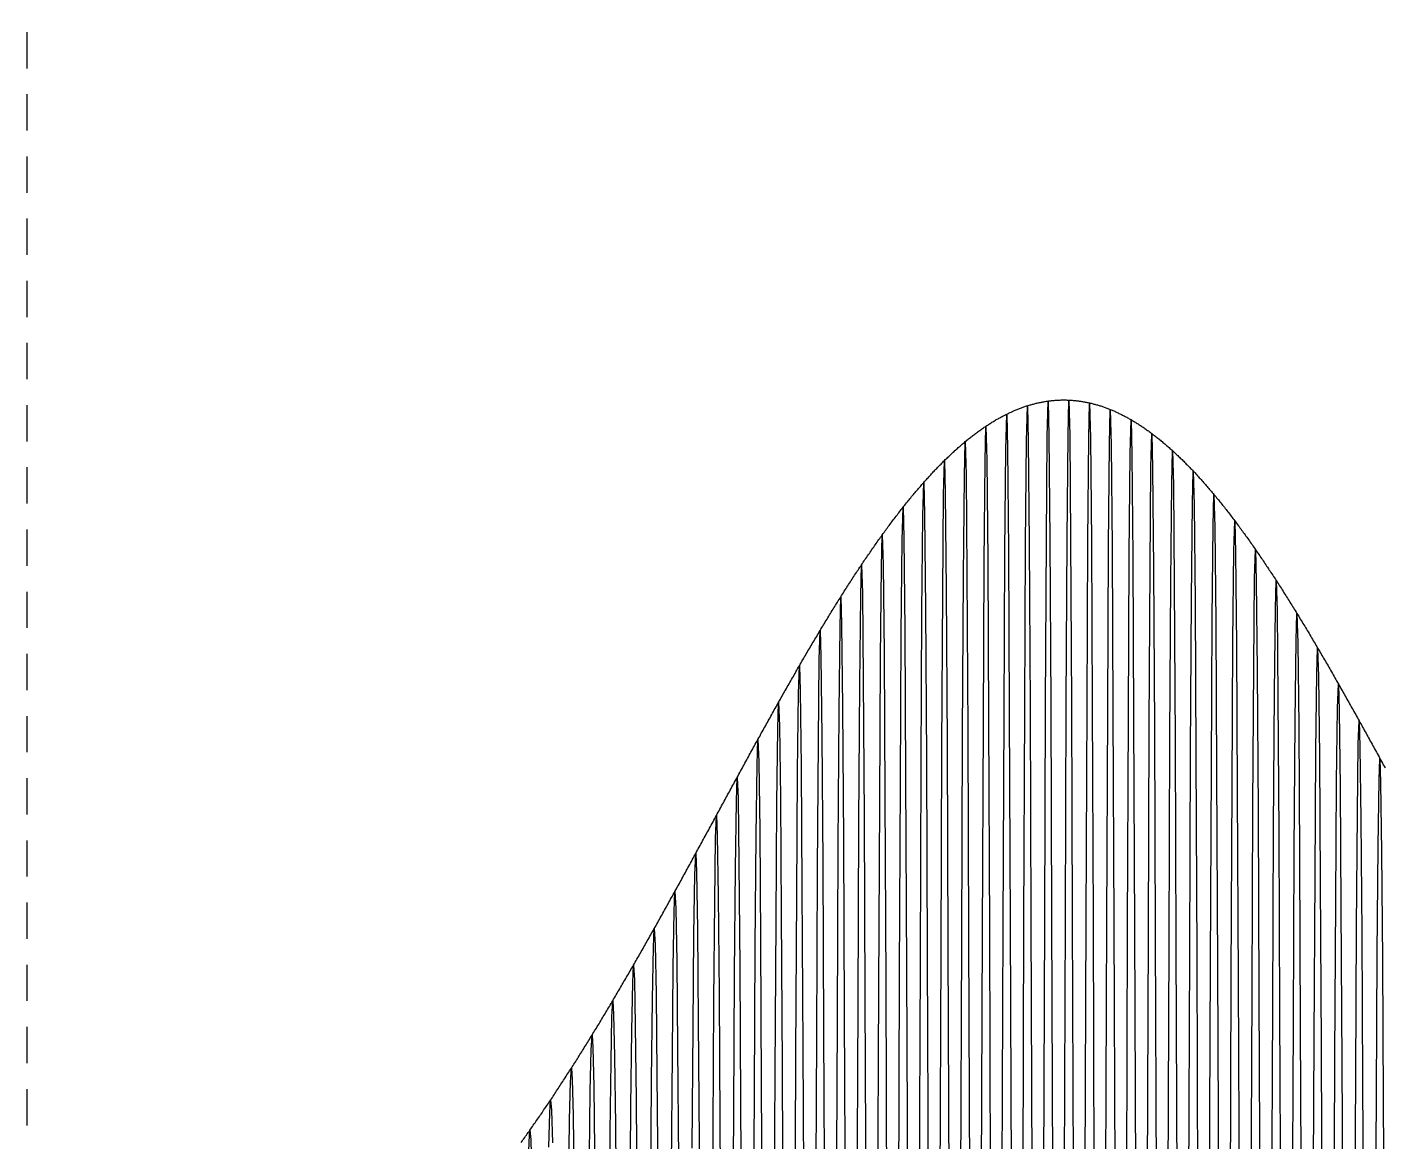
# Model space of a CAD drawing. Header units: metres. Extents: x 5 to 509, y -1 to 159.
# Drawn here: x 35 to 48.1, y 79.84 to 90.6 of the extents above; entities that cross this region are included whole.
import ezdxf

# ---------------------------------------------------------------- set-up
doc = ezdxf.new("R2010")
doc.units = ezdxf.units.M
doc.linetypes.add('DASHED', pattern=[0.6, 0.35, -0.25])
doc.layers.add('BASE', color=8, linetype='Continuous')
doc.layers.add('WAVE', color=7, linetype='Continuous')

msp = doc.modelspace()

# ---------------------------------------------------------------- linework, layer by layer
at = {"layer": 'BASE', "linetype": 'DASHED'}
msp.add_line((35, -1), (35, 129), dxfattribs=at)
at = {"layer": 'WAVE', "linetype": 'DASHED'}
msp.add_lwpolyline([(39.767, 79.836), (39.775, 79.848), (39.783, 79.859), (39.792, 79.871), (39.8, 79.883), (39.808, 79.894), (39.817, 79.906), (39.825, 79.918), (39.833, 79.93), (39.842, 79.941), (39.85, 79.953), (39.858, 79.965), (39.867, 79.977), (39.875, 79.989), (39.883, 80.001), (39.892, 80.013), (39.9, 80.025), (39.908, 80.037), (39.917, 80.049), (39.925, 80.061), (39.933, 80.073), (39.942, 80.085), (39.95, 80.097), (39.958, 80.109), (39.967, 80.122), (39.975, 80.134), (39.983, 80.146), (39.992, 80.158), (40, 80.171), (40.008, 80.183), (40.017, 80.195), (40.025, 80.208), (40.033, 80.22), (40.042, 80.233), (40.05, 80.245), (40.058, 80.257), (40.067, 80.27), (40.075, 80.282), (40.083, 80.295), (40.092, 80.308), (40.1, 80.32), (40.108, 80.333), (40.117, 80.346), (40.125, 80.358), (40.133, 80.371), (40.142, 80.384), (40.15, 80.396), (40.158, 80.409), (40.167, 80.422), (40.175, 80.435), (40.183, 80.448), (40.192, 80.46), (40.2, 80.473), (40.208, 80.486), (40.217, 80.499), (40.225, 80.512), (40.233, 80.525), (40.242, 80.538), (40.25, 80.551), (40.258, 80.564), (40.267, 80.577), (40.275, 80.591), (40.283, 80.604), (40.292, 80.617), (40.3, 80.63), (40.308, 80.643), (40.317, 80.656), (40.325, 80.67), (40.333, 80.683), (40.342, 80.696), (40.35, 80.71), (40.358, 80.723), (40.367, 80.736), (40.375, 80.75), (40.383, 80.763), (40.392, 80.776), (40.4, 80.79), (40.408, 80.803), (40.417, 80.817), (40.425, 80.83), (40.433, 80.844), (40.442, 80.858), (40.45, 80.871), (40.458, 80.885), (40.467, 80.898), (40.475, 80.912), (40.483, 80.926), (40.492, 80.939), (40.5, 80.953), (40.508, 80.967), (40.517, 80.981), (40.525, 80.994), (40.533, 81.008), (40.542, 81.022), (40.55, 81.036), (40.558, 81.05), (40.567, 81.063), (40.575, 81.077), (40.583, 81.091), (40.592, 81.105), (40.6, 81.119), (40.608, 81.133), (40.617, 81.147), (40.625, 81.161), (40.633, 81.175), (40.642, 81.189), (40.65, 81.203), (40.658, 81.217), (40.667, 81.231), (40.675, 81.246), (40.683, 81.26), (40.692, 81.274), (40.7, 81.288), (40.708, 81.302), (40.717, 81.317), (40.725, 81.331), (40.733, 81.345), (40.742, 81.359), (40.75, 81.374), (40.758, 81.388), (40.767, 81.402), (40.775, 81.417), (40.783, 81.431), (40.792, 81.445), (40.8, 81.46), (40.808, 81.474), (40.817, 81.489), (40.825, 81.503), (40.833, 81.517), (40.842, 81.532), (40.85, 81.546), (40.858, 81.561), (40.867, 81.575), (40.875, 81.59), (40.883, 81.605), (40.892, 81.619), (40.9, 81.634), (40.908, 81.648), (40.917, 81.663), (40.925, 81.678), (40.933, 81.692), (40.942, 81.707), (40.95, 81.722), (40.958, 81.736), (40.967, 81.751), (40.975, 81.766), (40.983, 81.78), (40.992, 81.795), (41, 81.81), (41.008, 81.825), (41.017, 81.839), (41.025, 81.854), (41.033, 81.869), (41.042, 81.884), (41.05, 81.899), (41.058, 81.914), (41.067, 81.928), (41.075, 81.943), (41.083, 81.958), (41.092, 81.973), (41.1, 81.988), (41.108, 82.003), (41.117, 82.018), (41.125, 82.033), (41.133, 82.048), (41.142, 82.063), (41.15, 82.078), (41.158, 82.093), (41.167, 82.108), (41.175, 82.123), (41.183, 82.138), (41.192, 82.153), (41.2, 82.168), (41.208, 82.183), (41.217, 82.198), (41.225, 82.213), (41.233, 82.228), (41.242, 82.243), (41.25, 82.258), (41.258, 82.273), (41.267, 82.289), (41.275, 82.304), (41.283, 82.319), (41.292, 82.334), (41.3, 82.349), (41.308, 82.364), (41.317, 82.379), (41.325, 82.395), (41.333, 82.41), (41.342, 82.425), (41.35, 82.44), (41.358, 82.455), (41.367, 82.471), (41.375, 82.486), (41.383, 82.501), (41.392, 82.516), (41.4, 82.531), (41.408, 82.547), (41.417, 82.562), (41.425, 82.577), (41.433, 82.592), (41.442, 82.608), (41.45, 82.623), (41.458, 82.638), (41.467, 82.654), (41.475, 82.669), (41.483, 82.684), (41.492, 82.699), (41.5, 82.715), (41.508, 82.73), (41.517, 82.745), (41.525, 82.761), (41.533, 82.776), (41.542, 82.791), (41.55, 82.807), (41.558, 82.822), (41.567, 82.837), (41.575, 82.852), (41.583, 82.868), (41.592, 82.883), (41.6, 82.898), (41.608, 82.914), (41.617, 82.929), (41.625, 82.944), (41.633, 82.96), (41.642, 82.975), (41.65, 82.99), (41.658, 83.006), (41.667, 83.021), (41.675, 83.036), (41.683, 83.052), (41.692, 83.067), (41.7, 83.082), (41.708, 83.098), (41.717, 83.113), (41.725, 83.128), (41.733, 83.144), (41.742, 83.159), (41.75, 83.174), (41.758, 83.19), (41.767, 83.205), (41.775, 83.22), (41.783, 83.236), (41.792, 83.251), (41.8, 83.266), (41.808, 83.282), (41.817, 83.297), (41.825, 83.312), (41.833, 83.328), (41.842, 83.343), (41.85, 83.358), (41.858, 83.373), (41.867, 83.389), (41.875, 83.404), (41.883, 83.419), (41.892, 83.434), (41.9, 83.45), (41.908, 83.465), (41.917, 83.48), (41.925, 83.495), (41.933, 83.511), (41.942, 83.526), (41.95, 83.541), (41.958, 83.556), (41.967, 83.572), (41.975, 83.587), (41.983, 83.602), (41.992, 83.617), (42, 83.632), (42.008, 83.648), (42.017, 83.663), (42.025, 83.678), (42.033, 83.693), (42.042, 83.708), (42.05, 83.723), (42.058, 83.738), (42.067, 83.753), (42.075, 83.769), (42.083, 83.784), (42.092, 83.799), (42.1, 83.814), (42.108, 83.829), (42.117, 83.844), (42.125, 83.859), (42.133, 83.874), (42.142, 83.889), (42.15, 83.904), (42.158, 83.919), (42.167, 83.934), (42.175, 83.949), (42.183, 83.964), (42.192, 83.979), (42.2, 83.994), (42.208, 84.009), (42.217, 84.024), (42.225, 84.038), (42.233, 84.053), (42.242, 84.068), (42.25, 84.083), (42.258, 84.098), (42.267, 84.113), (42.275, 84.128), (42.283, 84.142), (42.292, 84.157), (42.3, 84.172), (42.308, 84.187), (42.317, 84.201), (42.325, 84.216), (42.333, 84.231), (42.342, 84.245), (42.35, 84.26), (42.358, 84.275), (42.367, 84.289), (42.375, 84.304), (42.383, 84.319), (42.392, 84.333), (42.4, 84.348), (42.408, 84.362), (42.417, 84.377), (42.425, 84.391), (42.433, 84.406), (42.442, 84.42), (42.45, 84.435), (42.458, 84.449), (42.467, 84.463), (42.475, 84.478), (42.483, 84.492), (42.492, 84.507), (42.5, 84.521), (42.508, 84.535), (42.517, 84.549), (42.525, 84.564), (42.533, 84.578), (42.542, 84.592), (42.55, 84.606), (42.558, 84.621), (42.567, 84.635), (42.575, 84.649), (42.583, 84.663), (42.592, 84.677), (42.6, 84.691), (42.608, 84.705), (42.617, 84.719), (42.625, 84.733), (42.633, 84.747), (42.642, 84.761), (42.65, 84.775), (42.658, 84.789), (42.667, 84.803), (42.675, 84.816), (42.683, 84.83), (42.692, 84.844), (42.7, 84.858), (42.708, 84.872), (42.717, 84.885), (42.725, 84.899), (42.733, 84.913), (42.742, 84.926), (42.75, 84.94), (42.758, 84.953), (42.767, 84.967), (42.775, 84.98), (42.783, 84.994), (42.792, 85.007), (42.8, 85.021), (42.808, 85.034), (42.817, 85.048), (42.825, 85.061), (42.833, 85.074), (42.842, 85.088), (42.85, 85.101), (42.858, 85.114), (42.867, 85.127), (42.875, 85.14), (42.883, 85.154), (42.892, 85.167), (42.9, 85.18), (42.908, 85.193), (42.917, 85.206), (42.925, 85.219), (42.933, 85.232), (42.942, 85.245), (42.95, 85.258), (42.958, 85.27), (42.967, 85.283), (42.975, 85.296), (42.983, 85.309), (42.992, 85.322), (43, 85.334), (43.008, 85.347), (43.017, 85.359), (43.025, 85.372), (43.033, 85.385), (43.042, 85.397), (43.05, 85.41), (43.058, 85.422), (43.067, 85.434), (43.075, 85.447), (43.083, 85.459), (43.092, 85.471), (43.1, 85.484), (43.108, 85.496), (43.117, 85.508), (43.125, 85.52), (43.133, 85.532), (43.142, 85.545), (43.15, 85.557), (43.158, 85.569), (43.167, 85.581), (43.175, 85.592), (43.183, 85.604), (43.192, 85.616), (43.2, 85.628), (43.208, 85.64), (43.217, 85.652), (43.225, 85.663), (43.233, 85.675), (43.242, 85.687), (43.25, 85.698), (43.258, 85.71), (43.267, 85.721), (43.275, 85.733), (43.283, 85.744), (43.292, 85.755), (43.3, 85.767), (43.308, 85.778), (43.317, 85.789), (43.325, 85.801), (43.333, 85.812), (43.342, 85.823), (43.35, 85.834), (43.358, 85.845), (43.367, 85.856), (43.375, 85.867), (43.383, 85.878), (43.392, 85.889), (43.4, 85.9), (43.408, 85.91), (43.417, 85.921), (43.425, 85.932), (43.433, 85.943), (43.442, 85.953), (43.45, 85.964), (43.458, 85.974), (43.467, 85.985), (43.475, 85.995), (43.483, 86.006), (43.492, 86.016), (43.5, 86.026), (43.508, 86.037), (43.517, 86.047), (43.525, 86.057), (43.533, 86.067), (43.542, 86.077), (43.55, 86.087), (43.558, 86.097), (43.567, 86.107), (43.575, 86.117), (43.583, 86.127), (43.592, 86.137), (43.6, 86.146), (43.608, 86.156), (43.617, 86.166), (43.625, 86.175), (43.633, 86.185), (43.642, 86.194), (43.65, 86.204), (43.658, 86.213), (43.667, 86.223), (43.675, 86.232), (43.683, 86.241), (43.692, 86.25), (43.7, 86.259), (43.708, 86.269), (43.717, 86.278), (43.725, 86.287), (43.733, 86.296), (43.742, 86.305), (43.75, 86.313), (43.758, 86.322), (43.767, 86.331), (43.775, 86.34), (43.783, 86.348), (43.792, 86.357), (43.8, 86.366), (43.808, 86.374), (43.817, 86.382), (43.825, 86.391), (43.833, 86.399), (43.842, 86.408), (43.85, 86.416), (43.858, 86.424), (43.867, 86.432), (43.875, 86.44), (43.883, 86.448), (43.892, 86.456), (43.9, 86.464), (43.908, 86.472), (43.917, 86.48), (43.925, 86.488), (43.933, 86.495), (43.942, 86.503), (43.95, 86.511), (43.958, 86.518), (43.967, 86.526), (43.975, 86.533), (43.983, 86.54), (43.992, 86.548), (44, 86.555), (44.008, 86.562), (44.017, 86.569), (44.025, 86.577), (44.033, 86.584), (44.042, 86.591), (44.05, 86.598), (44.058, 86.604), (44.067, 86.611), (44.075, 86.618), (44.083, 86.625), (44.092, 86.631), (44.1, 86.638), (44.108, 86.645), (44.117, 86.651), (44.125, 86.658), (44.133, 86.664), (44.142, 86.67), (44.15, 86.677), (44.158, 86.683), (44.167, 86.689), (44.175, 86.695), (44.183, 86.701), (44.192, 86.707), (44.2, 86.713), (44.208, 86.719), (44.217, 86.725), (44.225, 86.73), (44.233, 86.736), (44.242, 86.742), (44.25, 86.747), (44.258, 86.753), (44.267, 86.758), (44.275, 86.764), (44.283, 86.769), (44.292, 86.774), (44.3, 86.779), (44.308, 86.785), (44.317, 86.79), (44.325, 86.795), (44.333, 86.8), (44.342, 86.805), (44.35, 86.81), (44.358, 86.814), (44.367, 86.819), (44.375, 86.824), (44.383, 86.828), (44.392, 86.833), (44.4, 86.837), (44.408, 86.842), (44.417, 86.846), (44.425, 86.851), (44.433, 86.855), (44.442, 86.859), (44.45, 86.863), (44.458, 86.867), (44.467, 86.871), (44.475, 86.875), (44.483, 86.879), (44.492, 86.883), (44.5, 86.887), (44.508, 86.891), (44.517, 86.894), (44.525, 86.898), (44.533, 86.901), (44.542, 86.905), (44.55, 86.908), (44.558, 86.912), (44.567, 86.915), (44.575, 86.918), (44.583, 86.921), (44.592, 86.924), (44.6, 86.927), (44.608, 86.93), (44.617, 86.933), (44.625, 86.936), (44.633, 86.939), (44.642, 86.942), (44.65, 86.944), (44.658, 86.947), (44.667, 86.95), (44.675, 86.952), (44.683, 86.954), (44.692, 86.957), (44.7, 86.959), (44.708, 86.961), (44.717, 86.964), (44.725, 86.966), (44.733, 86.968), (44.742, 86.97), (44.75, 86.972), (44.758, 86.973), (44.767, 86.975), (44.775, 86.977), (44.783, 86.979), (44.792, 86.98), (44.8, 86.982), (44.808, 86.983), (44.817, 86.985), (44.825, 86.986), (44.833, 86.987), (44.842, 86.989), (44.85, 86.99), (44.858, 86.991), (44.867, 86.992), (44.875, 86.993), (44.883, 86.994), (44.892, 86.995), (44.9, 86.995), (44.908, 86.996), (44.917, 86.997), (44.925, 86.997), (44.933, 86.998), (44.942, 86.998), (44.95, 86.999), (44.958, 86.999), (44.967, 86.999), (44.975, 87), (44.983, 87), (44.992, 87), (45, 87), (45.008, 87), (45.017, 87), (45.025, 87), (45.033, 86.999), (45.042, 86.999), (45.05, 86.999), (45.058, 86.998), (45.067, 86.998), (45.075, 86.997), (45.083, 86.997), (45.092, 86.996), (45.1, 86.995), (45.108, 86.995), (45.117, 86.994), (45.125, 86.993), (45.133, 86.992), (45.142, 86.991), (45.15, 86.99), (45.158, 86.989), (45.167, 86.987), (45.175, 86.986), (45.183, 86.985), (45.192, 86.983), (45.2, 86.982), (45.208, 86.98), (45.217, 86.979), (45.225, 86.977), (45.233, 86.975), (45.242, 86.973), (45.25, 86.972), (45.258, 86.97), (45.267, 86.968), (45.275, 86.966), (45.283, 86.964), (45.292, 86.961), (45.3, 86.959), (45.308, 86.957), (45.317, 86.954), (45.325, 86.952), (45.333, 86.95), (45.342, 86.947), (45.35, 86.944), (45.358, 86.942), (45.367, 86.939), (45.375, 86.936), (45.383, 86.933), (45.392, 86.93), (45.4, 86.927), (45.408, 86.924), (45.417, 86.921), (45.425, 86.918), (45.433, 86.915), (45.442, 86.912), (45.45, 86.908), (45.458, 86.905), (45.467, 86.901), (45.475, 86.898), (45.483, 86.894), (45.492, 86.891), (45.5, 86.887), (45.508, 86.883), (45.517, 86.879), (45.525, 86.875), (45.533, 86.871), (45.542, 86.867), (45.55, 86.863), (45.558, 86.859), (45.567, 86.855), (45.575, 86.851), (45.583, 86.846), (45.592, 86.842), (45.6, 86.837), (45.608, 86.833), (45.617, 86.828), (45.625, 86.824), (45.633, 86.819), (45.642, 86.814), (45.65, 86.81), (45.658, 86.805), (45.667, 86.8), (45.675, 86.795), (45.683, 86.79), (45.692, 86.785), (45.7, 86.779), (45.708, 86.774), (45.717, 86.769), (45.725, 86.764), (45.733, 86.758), (45.742, 86.753), (45.75, 86.747), (45.758, 86.742), (45.767, 86.736), (45.775, 86.73), (45.783, 86.725), (45.792, 86.719), (45.8, 86.713), (45.808, 86.707), (45.817, 86.701), (45.825, 86.695), (45.833, 86.689), (45.842, 86.683), (45.85, 86.677), (45.858, 86.67), (45.867, 86.664), (45.875, 86.658), (45.883, 86.651), (45.892, 86.645), (45.9, 86.638), (45.908, 86.631), (45.917, 86.625), (45.925, 86.618), (45.933, 86.611), (45.942, 86.604), (45.95, 86.598), (45.958, 86.591), (45.967, 86.584), (45.975, 86.577), (45.983, 86.569), (45.992, 86.562), (46, 86.555), (46.008, 86.548), (46.017, 86.54), (46.025, 86.533), (46.033, 86.526), (46.042, 86.518), (46.05, 86.511), (46.058, 86.503), (46.067, 86.495), (46.075, 86.488), (46.083, 86.48), (46.092, 86.472), (46.1, 86.464), (46.108, 86.456), (46.117, 86.448), (46.125, 86.44), (46.133, 86.432), (46.142, 86.424), (46.15, 86.416), (46.158, 86.408), (46.167, 86.399), (46.175, 86.391), (46.183, 86.382), (46.192, 86.374), (46.2, 86.366), (46.208, 86.357), (46.217, 86.348), (46.225, 86.34), (46.233, 86.331), (46.242, 86.322), (46.25, 86.313), (46.258, 86.305), (46.267, 86.296), (46.275, 86.287), (46.283, 86.278), (46.292, 86.269), (46.3, 86.259), (46.308, 86.25), (46.317, 86.241), (46.325, 86.232), (46.333, 86.223), (46.342, 86.213), (46.35, 86.204), (46.358, 86.194), (46.367, 86.185), (46.375, 86.175), (46.383, 86.166), (46.392, 86.156), (46.4, 86.146), (46.408, 86.137), (46.417, 86.127), (46.425, 86.117), (46.433, 86.107), (46.442, 86.097), (46.45, 86.087), (46.458, 86.077), (46.467, 86.067), (46.475, 86.057), (46.483, 86.047), (46.492, 86.037), (46.5, 86.026), (46.508, 86.016), (46.517, 86.006), (46.525, 85.995), (46.533, 85.985), (46.542, 85.974), (46.55, 85.964), (46.558, 85.953), (46.567, 85.943), (46.575, 85.932), (46.583, 85.921), (46.592, 85.91), (46.6, 85.9), (46.608, 85.889), (46.617, 85.878), (46.625, 85.867), (46.633, 85.856), (46.642, 85.845), (46.65, 85.834), (46.658, 85.823), (46.667, 85.812), (46.675, 85.801), (46.683, 85.789), (46.692, 85.778), (46.7, 85.767), (46.708, 85.755), (46.717, 85.744), (46.725, 85.733), (46.733, 85.721), (46.742, 85.71), (46.75, 85.698), (46.758, 85.687), (46.767, 85.675), (46.775, 85.663), (46.783, 85.652), (46.792, 85.64), (46.8, 85.628), (46.808, 85.616), (46.817, 85.604), (46.825, 85.592), (46.833, 85.581), (46.842, 85.569), (46.85, 85.557), (46.858, 85.545), (46.867, 85.532), (46.875, 85.52), (46.883, 85.508), (46.892, 85.496), (46.9, 85.484), (46.908, 85.471), (46.917, 85.459), (46.925, 85.447), (46.933, 85.434), (46.942, 85.422), (46.95, 85.41), (46.958, 85.397), (46.967, 85.385), (46.975, 85.372), (46.983, 85.359), (46.992, 85.347), (47, 85.334), (47.008, 85.322), (47.017, 85.309), (47.025, 85.296), (47.033, 85.283), (47.042, 85.27), (47.05, 85.258), (47.058, 85.245), (47.067, 85.232), (47.075, 85.219), (47.083, 85.206), (47.092, 85.193), (47.1, 85.18), (47.108, 85.167), (47.117, 85.154), (47.125, 85.14), (47.133, 85.127), (47.142, 85.114), (47.15, 85.101), (47.158, 85.088), (47.167, 85.074), (47.175, 85.061), (47.183, 85.048), (47.192, 85.034), (47.2, 85.021), (47.208, 85.007), (47.217, 84.994), (47.225, 84.98), (47.233, 84.967), (47.242, 84.953), (47.25, 84.94), (47.258, 84.926), (47.267, 84.913), (47.275, 84.899), (47.283, 84.885), (47.292, 84.872), (47.3, 84.858), (47.308, 84.844), (47.317, 84.83), (47.325, 84.816), (47.333, 84.803), (47.342, 84.789), (47.35, 84.775), (47.358, 84.761), (47.367, 84.747), (47.375, 84.733), (47.383, 84.719), (47.392, 84.705), (47.4, 84.691), (47.408, 84.677), (47.417, 84.663), (47.425, 84.649), (47.433, 84.635), (47.442, 84.621), (47.45, 84.606), (47.458, 84.592), (47.467, 84.578), (47.475, 84.564), (47.483, 84.549), (47.492, 84.535), (47.5, 84.521), (47.508, 84.507), (47.517, 84.492), (47.525, 84.478), (47.533, 84.463), (47.542, 84.449), (47.55, 84.435), (47.558, 84.42), (47.567, 84.406), (47.575, 84.391), (47.583, 84.377), (47.592, 84.362), (47.6, 84.348), (47.608, 84.333), (47.617, 84.319), (47.625, 84.304), (47.633, 84.289), (47.642, 84.275), (47.65, 84.26), (47.658, 84.245), (47.667, 84.231), (47.675, 84.216), (47.683, 84.201), (47.692, 84.187), (47.7, 84.172), (47.708, 84.157), (47.717, 84.142), (47.725, 84.128), (47.733, 84.113), (47.742, 84.098), (47.75, 84.083), (47.758, 84.068), (47.767, 84.053), (47.775, 84.038), (47.783, 84.024), (47.792, 84.009), (47.8, 83.994), (47.808, 83.979), (47.817, 83.964), (47.825, 83.949), (47.833, 83.934), (47.842, 83.919), (47.85, 83.904), (47.858, 83.889), (47.867, 83.874), (47.875, 83.859), (47.883, 83.844), (47.892, 83.829), (47.9, 83.814), (47.908, 83.799), (47.917, 83.784), (47.925, 83.769), (47.933, 83.753), (47.942, 83.738), (47.95, 83.723), (47.958, 83.708), (47.967, 83.693), (47.975, 83.678), (47.983, 83.663), (47.992, 83.648), (48, 83.632), (48.008, 83.617), (48.017, 83.602), (48.025, 83.587), (48.033, 83.572), (48.042, 83.556), (48.05, 83.541), (48.058, 83.526), (48.067, 83.511), (48.075, 83.495), (48.083, 83.48), (48.092, 83.465), (48.1, 83.45)], dxfattribs=at)
at = {"layer": 'WAVE'}
for points in [[(44.808, 79.584), (44.817, 81.992), (44.825, 84.061), (44.833, 85.649), (44.842, 86.648), (44.85, 86.99), (44.858, 86.65), (44.867, 85.653), (44.875, 84.066), (44.883, 81.997), (44.892, 79.587)], [(45.008, 79.588), (45.017, 82), (45.025, 84.071), (45.033, 85.66), (45.042, 86.658), (45.05, 86.999), (45.058, 86.658), (45.067, 85.659), (45.075, 84.069), (45.083, 81.998), (45.092, 79.587)], [(44.408, 79.547), (44.417, 81.923), (44.425, 83.965), (44.433, 85.535), (44.442, 86.523), (44.45, 86.863), (44.458, 86.531), (44.467, 85.549), (44.475, 83.983), (44.483, 81.94), (44.492, 79.558)], [(44.608, 79.57), (44.617, 81.967), (44.625, 84.026), (44.633, 85.607), (44.642, 86.603), (44.65, 86.944), (44.658, 86.608), (44.667, 85.617), (44.675, 84.037), (44.683, 81.977), (44.692, 79.577)], [(45.208, 79.583), (45.217, 81.989), (45.225, 84.055), (45.233, 85.639), (45.242, 86.634), (45.25, 86.972), (45.258, 86.63), (45.267, 85.632), (45.275, 84.047), (45.283, 81.982), (45.292, 79.578)], [(45.408, 79.569), (45.417, 81.961), (45.425, 84.013), (45.433, 85.587), (45.442, 86.574), (45.45, 86.908), (45.458, 86.567), (45.467, 85.575), (45.475, 83.999), (45.483, 81.947), (45.492, 79.56)], [(44.208, 79.515), (44.217, 81.862), (44.225, 83.88), (44.233, 85.432), (44.242, 86.41), (44.25, 86.747), (44.258, 86.42), (44.267, 85.451), (44.275, 83.904), (44.283, 81.884), (44.292, 79.53)], [(45.608, 79.545), (45.617, 81.914), (45.625, 83.946), (45.633, 85.504), (45.642, 86.48), (45.65, 86.81), (45.658, 86.471), (45.667, 85.487), (45.675, 83.926), (45.683, 81.895), (45.692, 79.532)], [(44.008, 79.475), (44.017, 81.785), (44.025, 83.772), (44.033, 85.3), (44.042, 86.264), (44.05, 86.598), (44.058, 86.277), (44.067, 85.324), (44.075, 83.801), (44.083, 81.812), (44.092, 79.493)], [(45.808, 79.512), (45.817, 81.851), (45.825, 83.855), (45.833, 85.391), (45.842, 86.353), (45.85, 86.677), (45.858, 86.341), (45.867, 85.369), (45.875, 83.829), (45.883, 81.826), (45.892, 79.496)], [(46.008, 79.471), (46.017, 81.77), (46.025, 83.741), (46.033, 85.249), (46.042, 86.194), (46.05, 86.511), (46.058, 86.179), (46.067, 85.223), (46.075, 83.709), (46.083, 81.74), (46.092, 79.452)], [(43.808, 79.426), (43.817, 81.691), (43.825, 83.64), (43.833, 85.14), (43.842, 86.087), (43.85, 86.416), (43.858, 86.103), (43.867, 85.168), (43.875, 83.675), (43.883, 81.724), (43.892, 79.447)], [(43.608, 79.37), (43.617, 81.583), (43.625, 83.488), (43.633, 84.954), (43.642, 85.881), (43.65, 86.204), (43.658, 85.899), (43.667, 84.987), (43.675, 83.528), (43.683, 81.621), (43.692, 79.394)], [(46.208, 79.422), (46.217, 81.674), (46.225, 83.604), (46.233, 85.081), (46.242, 86.005), (46.25, 86.313), (46.258, 85.987), (46.267, 85.05), (46.275, 83.567), (46.283, 81.639), (46.292, 79.399)], [(46.408, 79.365), (46.417, 81.563), (46.425, 83.447), (46.433, 84.887), (46.442, 85.787), (46.45, 86.087), (46.458, 85.768), (46.467, 84.852), (46.475, 83.404), (46.483, 81.523), (46.492, 79.339)], [(43.408, 79.306), (43.417, 81.461), (43.425, 83.316), (43.433, 84.744), (43.442, 85.648), (43.45, 85.964), (43.458, 85.668), (43.467, 84.781), (43.475, 83.361), (43.483, 81.503), (43.492, 79.333)], [(46.608, 79.301), (46.617, 81.439), (46.625, 83.27), (46.633, 84.67), (46.642, 85.544), (46.65, 85.834), (46.658, 85.522), (46.667, 84.631), (46.675, 83.223), (46.683, 81.395), (46.692, 79.272)], [(43.208, 79.236), (43.217, 81.326), (43.225, 83.126), (43.233, 84.513), (43.242, 85.391), (43.25, 85.698), (43.258, 85.413), (43.267, 84.553), (43.275, 83.175), (43.283, 81.372), (43.292, 79.266)], [(46.808, 79.23), (46.817, 81.302), (46.825, 83.076), (46.833, 84.431), (46.842, 85.277), (46.85, 85.557), (46.858, 85.253), (46.867, 84.389), (46.875, 83.025), (46.883, 81.254), (46.892, 79.199)], [(43.008, 79.16), (43.017, 81.18), (43.025, 82.92), (43.033, 84.261), (43.042, 85.111), (43.05, 85.41), (43.058, 85.135), (43.067, 84.304), (43.075, 82.973), (43.083, 81.23), (43.092, 79.193)], [(47.008, 79.154), (47.017, 81.154), (47.025, 82.866), (47.033, 84.174), (47.042, 84.989), (47.05, 85.258), (47.058, 84.964), (47.067, 84.129), (47.075, 82.812), (47.083, 81.103), (47.092, 79.12)], [(42.808, 79.079), (42.817, 81.024), (42.825, 82.7), (42.833, 83.993), (42.842, 84.812), (42.85, 85.101), (42.858, 84.838), (42.867, 84.038), (42.875, 82.756), (42.883, 81.077), (42.892, 79.114)], [(47.208, 79.072), (47.217, 80.997), (47.225, 82.643), (47.233, 83.9), (47.242, 84.682), (47.25, 84.94), (47.258, 84.656), (47.267, 83.853), (47.275, 82.585), (47.283, 80.943), (47.292, 79.037)], [(42.608, 78.994), (42.617, 80.86), (42.625, 82.468), (42.633, 83.709), (42.642, 84.497), (42.65, 84.775), (42.658, 84.523), (42.667, 83.757), (42.675, 82.527), (42.683, 80.915), (42.692, 79.03)], [(47.408, 78.987), (47.417, 80.831), (47.425, 82.409), (47.433, 83.612), (47.442, 84.361), (47.45, 84.606), (47.458, 84.333), (47.467, 83.563), (47.475, 82.348), (47.483, 80.775), (47.492, 78.95)], [(42.408, 78.905), (42.417, 80.688), (42.425, 82.226), (42.433, 83.414), (42.442, 84.167), (42.45, 84.435), (42.458, 84.195), (42.467, 83.464), (42.475, 82.288), (42.483, 80.746), (42.492, 78.943)], [(47.608, 78.898), (47.617, 80.659), (47.625, 82.165), (47.633, 83.313), (47.642, 84.027), (47.65, 84.26), (47.658, 83.999), (47.667, 83.262), (47.675, 82.103), (47.683, 80.601), (47.692, 78.86)], [(42.208, 78.814), (42.217, 80.512), (42.225, 81.977), (42.233, 83.108), (42.242, 83.827), (42.25, 84.083), (42.258, 83.856), (42.267, 83.16), (42.275, 82.04), (42.283, 80.571), (42.292, 78.852)], [(47.808, 78.806), (47.817, 80.482), (47.825, 81.914), (47.833, 83.005), (47.842, 83.683), (47.85, 83.904), (47.858, 83.654), (47.867, 82.953), (47.875, 81.85), (47.883, 80.422), (47.892, 78.767)], [(42.008, 78.721), (42.017, 80.331), (42.025, 81.722), (42.033, 82.796), (42.042, 83.48), (42.05, 83.723), (42.058, 83.509), (42.067, 82.849), (42.075, 81.786), (42.083, 80.392), (42.092, 78.76)], [(48.008, 78.713), (48.017, 80.301), (48.025, 81.658), (48.033, 82.691), (48.042, 83.333), (48.05, 83.541), (48.058, 83.304), (48.067, 82.638), (48.075, 81.593), (48.083, 80.24), (48.092, 78.673)], [(41.808, 78.626), (41.817, 80.148), (41.825, 81.463), (41.833, 82.48), (41.842, 83.127), (41.85, 83.358), (41.858, 83.156), (41.867, 82.533), (41.875, 81.528), (41.883, 80.21), (41.892, 78.665)], [(41.608, 78.531), (41.617, 79.965), (41.625, 81.203), (41.633, 82.161), (41.642, 82.772), (41.65, 82.99), (41.658, 82.801), (41.667, 82.214), (41.675, 81.268), (41.683, 80.026), (41.692, 78.57)], [(41.417, 79.781), (41.425, 80.944), (41.433, 81.843), (41.442, 82.417), (41.45, 82.623), (41.458, 82.446), (41.467, 81.896), (41.475, 81.008), (41.483, 79.842), (41.492, 78.475)], [(41.217, 79.599), (41.225, 80.686), (41.233, 81.528), (41.242, 82.065), (41.25, 82.258), (41.258, 82.094), (41.267, 81.58), (41.275, 80.75), (41.283, 79.659)], [(41.017, 79.42), (41.025, 80.432), (41.033, 81.217), (41.042, 81.717), (41.05, 81.899), (41.058, 81.746), (41.067, 81.268), (41.075, 80.495), (41.083, 79.479)], [(40.817, 79.244), (40.825, 80.184), (40.833, 80.912), (40.842, 81.377), (40.85, 81.546), (40.858, 81.405), (40.867, 80.962), (40.875, 80.246), (40.883, 79.302)], [(40.617, 79.074), (40.625, 79.942), (40.633, 80.616), (40.642, 81.046), (40.65, 81.203), (40.658, 81.074), (40.667, 80.665), (40.675, 80.002), (40.683, 79.13)], [(40.425, 79.709), (40.433, 80.329), (40.442, 80.726), (40.45, 80.871), (40.458, 80.752), (40.467, 80.376), (40.475, 79.766)], [(40.225, 79.484), (40.233, 80.053), (40.242, 80.418), (40.25, 80.551), (40.258, 80.443), (40.267, 80.098), (40.275, 79.539)], [(40.033, 79.789), (40.042, 80.122), (40.05, 80.245), (40.058, 80.146), (40.067, 79.832)], [(39.833, 79.537), (39.842, 79.841), (39.85, 79.953), (39.858, 79.864), (39.867, 79.578)]]:
    msp.add_lwpolyline(points, dxfattribs=at)

doc.saveas('drawing.dxf')
